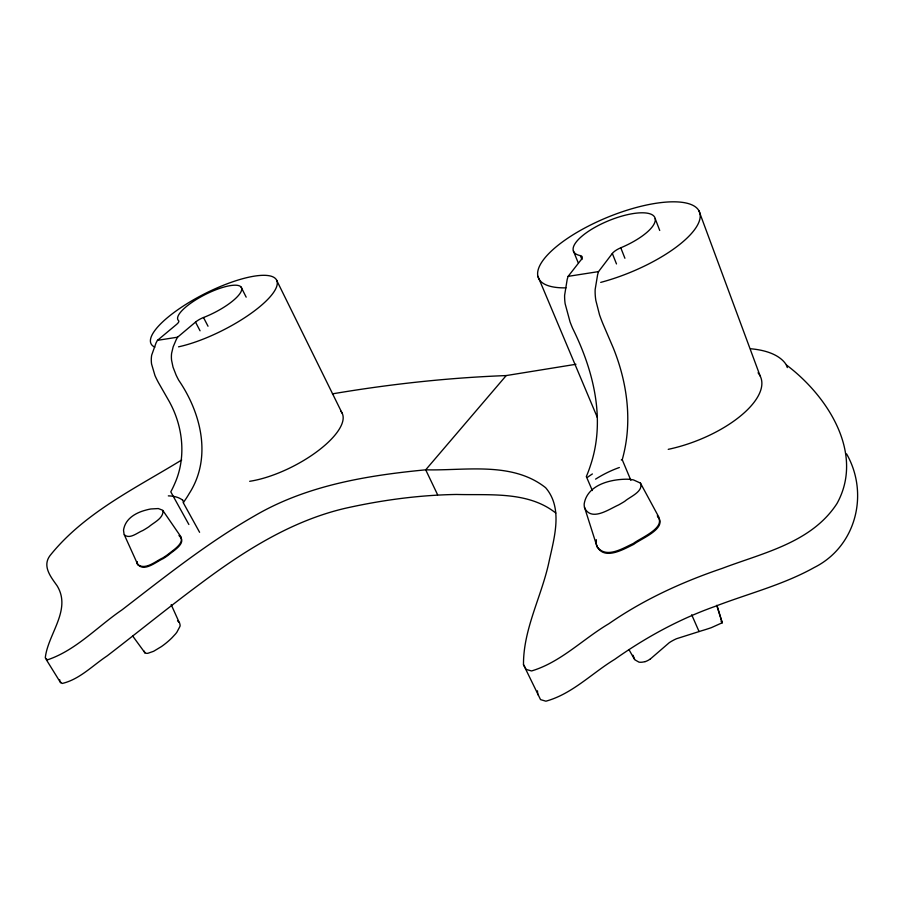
<?xml version="1.0" encoding="UTF-8"?>
<svg xmlns="http://www.w3.org/2000/svg" width="903" height="903" viewBox="0 0 903 903"><rect width="100%" height="100%" fill="white"/><g stroke="black" fill="none" stroke-linecap="round" stroke-linejoin="round"><path stroke-width="1.35" d="M716.7 605.36L722.197 622.709L721.079 621.332M630.881 480.34L622.235 459.717A121.025 61.596 82.3 0 0 624.763 449.242C631.536 416.215 626.411 381.608 614.266 350.432A146.534 75.536 82.9 0 0 613.205 347.768L603.091 324.188A99.319 46.358 80.7 0 1 599.524 314.842L595.845 300.451A28.162 13.579 80.9 0 1 595.156 289.524L597.605 274.749A79.272 37.52 81.5 0 1 598.542 271.611L612.324 253.461A11.965 4.154 -22.3 0 1 620.779 247.794A44.033 14.832 -22.4 0 0 653.366 215.603A44.033 14.832 -22.4 0 0 596.127 226.676A44.033 14.832 -22.4 0 0 580.347 255.617A11.671 3.996 -22.9 0 1 581.397 259.398L568.145 276.352A78.222 38.129 81.4 0 0 567.186 279.445L564.612 295.349A27.53 13.669 80.8 0 0 565.143 303.769L570.041 321.852A108.495 51.911 80.6 0 0 572.581 328.218C593.452 370.298 605.969 419.59 590.427 465.587A130.156 68.414 82.1 0 1 586.318 476.558L592.345 490.543M575.956 364.281L506.222 375.569L425.708 469.82C366.573 475.497 306.23 485.464 254.251 516.053C207.227 542.985 164.775 576.915 121.961 609.909C97.479 626.558 75.965 650.307 47.498 659.833L45.274 657.903C47.848 633.985 71.992 609.785 57.002 585.629C50.929 577.073 42.035 566.249 49.958 555.672C84.216 512.769 135.721 488.207 181.695 459.977M722.073 622.833L711.327 627.664A108.642 56.325 -20.8 0 1 701.936 630.666L676.505 638.726A29.438 16.435 -21.2 0 0 669.292 642.654L650.397 658.953M199.597 532.296L183.241 502.666A105.685 83.381 85.8 0 0 189.246 493.489C212.205 457.742 201.166 413.043 178.726 380.242A90.232 66.359 82.6 0 1 176.119 375.084L173.026 367.149L171.581 360.286A22.699 17.168 83.2 0 1 171.615 353.287L173.162 346.831L176.141 339.844A64.779 48.31 84.3 0 1 177.598 337.191L195.522 322.1A9.628 2.799 -27 0 1 203.502 317.517A35.612 10.147 -26.9 0 0 241.711 289.547A35.612 10.147 -26.9 0 0 206.268 294.017A35.612 10.147 -26.9 0 0 178.591 320.667A9.448 2.698 -27.3 0 1 176.514 324.459L157.483 340.329A64.079 48.344 84.2 0 0 156.038 342.959L151.67 355.184A22.654 17.326 83 0 0 151.569 364.033L154.955 375.501A80.57 60.162 82.6 0 0 158.612 382.895L169.267 401.508A115.607 92.749 87.6 0 1 170.385 403.618C183.14 427.875 186.153 457.889 174.889 483.297A95.876 76.258 86.1 0 1 170.791 491.842L188.862 524.485M645.058 661.594L644.099 661.831A12.247 6.772 -22.2 0 1 642.609 662.113A10.384 5.745 -22.3 0 1 640.475 662.26A9.335 5.17 -22.3 0 1 638.906 662.113L634.832 659.788L633.003 655.251M621.287 459.932L622.235 459.717M332.462 393.855C389.927 384.125 447.978 377.77 506.222 375.569M157.483 340.329L177.598 337.191M568.145 276.352L598.542 271.611M555.796 513.051C528.165 491.018 489.821 495.375 456.636 494.46C419.139 495.036 381.619 500.127 345.036 508.344C291.669 520.839 244.6 550.638 201.222 583.078C169.29 606.681 138.52 631.784 107.051 655.973C92.58 665.545 79.487 679.485 62.149 683.469L59.88 681.472L59.733 679.801M178.963 535.535C187.135 542.06 172.338 550.57 167.676 554.656A42.509 16.209 -29.4 0 1 162.822 557.896C155.632 561.135 145.485 570.47 137.764 564.544L124.083 534.316L123.542 530.366A57.363 21.277 -28.8 0 1 124.038 527.758C126.657 517.87 136.5 512.554 145.722 510.15A33.479 12.349 -29.3 0 1 150.914 508.965L158.296 508.558L162.653 510.218L181.356 537.432M180.171 536.551C186.436 543.832 172.766 551.022 168.082 555.345A42.644 16.277 -29.4 0 1 163.229 558.596C156.208 561.689 143.803 572.716 137.448 563.969M177.53 620.767L179.584 622.901L180.115 625.136A19.177 8.116 -30.3 0 1 179.923 626.49L176.864 632.235A33.75 14.2 -30.5 0 1 175.453 634.03L172.022 637.744A42.362 17.744 -30.6 0 1 166.547 642.688A37.836 15.882 -30.6 0 1 161.355 646.627L153.612 651.289L147.979 653.264A7.393 3.149 -30.7 0 1 146.884 653.343A8.217 3.499 -30.7 0 1 145.789 653.174A9.707 4.131 -30.6 0 1 145.202 652.925L144.898 652.722M657.271 515.805C668.83 528.21 641.074 538.481 633.759 544.351C623.499 549.295 604.22 560.819 596.951 546.213M657.7 516.606C666.617 527.702 640.024 538.188 633.353 543.459C623.081 548.11 606.669 558.833 597.47 547.252M750.743 348.772A111.058 48.186 -21.1 0 1 786.366 364.947C827.046 395.412 864.905 453.024 836.991 503.524C811.549 542.714 763.193 552.817 722.344 568.337C682.363 581.893 643.636 599.569 608.882 623.713C582.977 638.985 560.808 662.238 531.574 670.952L526.212 669.462L523.492 664.676C523.243 629.075 541.642 596.375 548.968 561.982C554.047 538.256 563.416 508.355 545.615 487.688C512.057 461.173 465.44 470.847 425.708 469.82L437.571 494.686M640.453 483.094L633.534 479.944A42.181 19.81 -22.6 0 0 627.495 479.211C610.959 479.075 587.277 484.64 584.196 503.863A48.051 22.451 -22.1 0 0 584.749 508.175C591.736 521.708 609.13 509.089 618.521 504.98A70.457 32.158 -22.8 0 0 624.695 501.357C629.91 496.695 643.715 491.683 640.453 483.094L658.874 517.171M124.354 534.824C129.818 539.633 137.414 532.556 142.764 530.546A37.655 13.737 -29.2 0 0 148.927 526.742C153.939 522.385 163.499 518.356 163.003 510.692M132.572 635.859L144.785 652.598M46.042 659.246L60.682 682.86M628.962 649.618L634.527 659.393M523.492 664.676L540.536 699.611L545.897 701.191C572.13 694.012 591.894 673.232 614.706 659.359C645.498 637.574 678.83 619.334 714.397 606.635C747.695 593.745 782.867 585.02 814.213 567.524C856.179 546.563 869.296 493.738 846.608 453.938M195.522 322.1L200.06 330.803M203.502 317.517L208.017 326.231M241.101 287.086L246.169 297.155M276.611 280.201L342.147 413.213M171.175 604.615L179.065 622.122M691.698 614.785L699.057 631.524M537.928 276.329L597.425 417.66M573.382 250.955L578.157 262.649M580.347 255.617L581.938 259.522M612.324 253.461L616.489 263.936M620.779 247.794L624.91 258.258M137.2 563.337L137.764 564.68M655.194 218.628L659.721 230.468M698.945 210.783L760.134 375.975M596.544 545.119L597.233 547.094M786.366 364.947L787.326 367.589M584.467 507.159L596.827 545.999M717.027 605.461L722.197 622.686M137.516 564.036L136.884 561.926M137.335 563.359L137.143 561.858M596.533 544.836L596.048 542.771A54.236 26.458 -21.8 0 1 595.98 540.265M537.477 690.818L537.759 694.7M587.401 477.371A49.372 19.166 -32.6 0 1 592.391 473.951M595.574 479.132A60.196 28.219 -32.2 0 1 619.368 467.506M182.666 499.98A39.484 20.069 -24 0 1 183.512 502.565M168.33 495.871A47.927 24.144 -29.5 0 1 182.53 500.081M596.33 543.64A54.417 26.571 -21.8 0 1 596.375 539.836M154.842 347.136A70.378 20.397 -26.9 0 1 210.297 291.003A70.378 20.397 -26.9 0 1 275.02 290.145A70.378 20.397 -26.9 0 1 178.523 346.831M340.679 411.057A67.815 25.058 -27.1 0 1 319.098 450.021A67.815 25.058 -27.1 0 1 249.679 481.299M144.807 652.779A8.646 3.68 -30.7 0 1 144.491 651.232M565.967 287.854A87.015 29.81 -22.3 0 1 580.031 230.626A87.015 29.81 -22.3 0 1 699.441 211.833A87.015 29.81 -22.3 0 1 600.709 282.391M758.046 372.804A83.189 36.052 -21.1 0 1 668.231 449.344M650.341 658.93A10.904 6.028 -22.3 0 1 645.081 661.673"/></g></svg>
